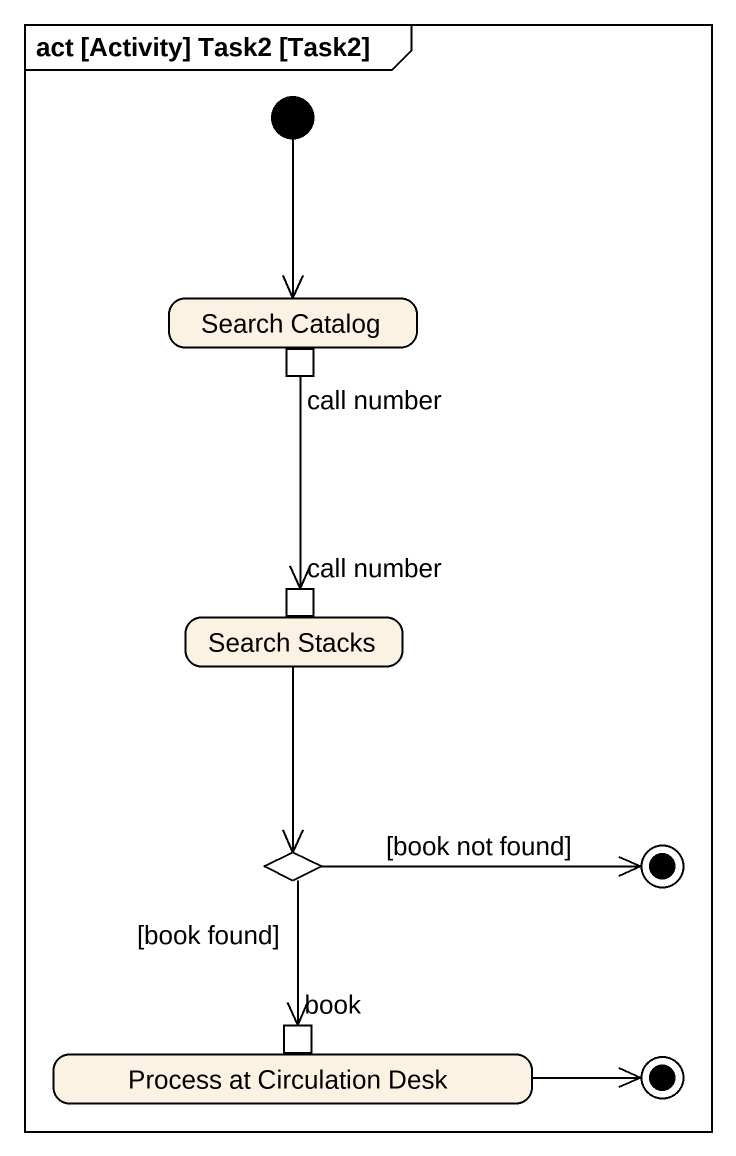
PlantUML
@startuml
mainframe act [Activity] Task2 [Task2]
hide empty description
state "Search Catalog" as Search_Catalog {
  state "call number" as call_number <<outputPin>>
}
state "Search Stacks" as Search_Stacks {
  state "call number" as call_number_2 <<inputPin>>
}
state choice1 <<choice>>
state final1 <<end>>
state "Process at Circulation Desk" as Process_at_Circulation_Desk {
  state book <<inputPin>>
}
state final2 <<end>>
[*] --> Search_Catalog
call_number --> call_number_2
Search_Stacks --> choice1
choice1 -right-> final1 : [book not found]
choice1 --> book : [book found]
Process_at_Circulation_Desk -right-> final2
@enduml
